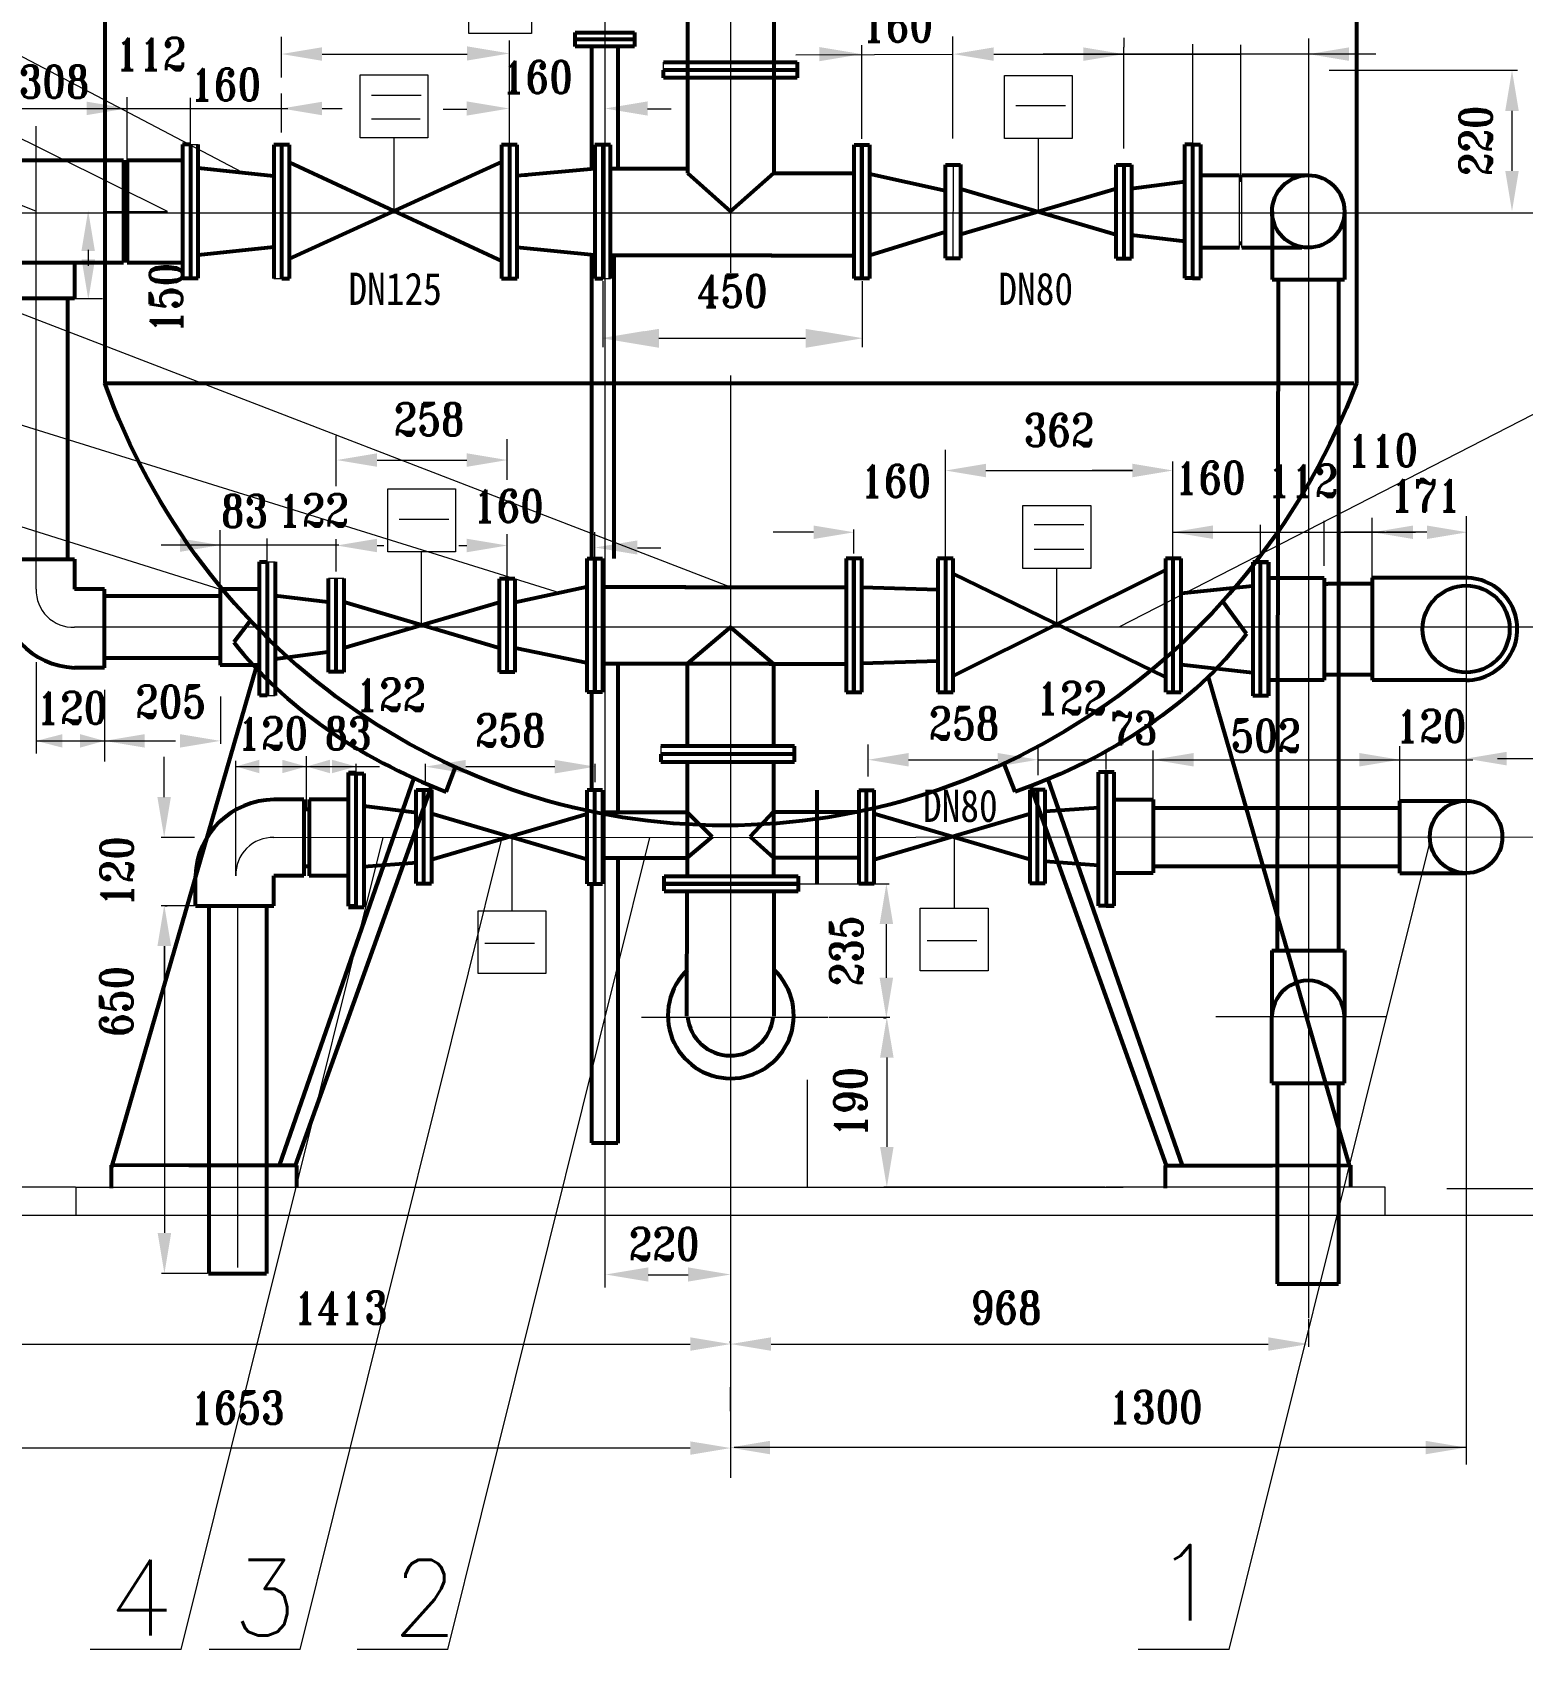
# Model space of a CAD drawing. Extents: x -13299 to -11289, y 2095 to 3220.
# Drawn here: x -12186.5 to -12107.5, y 2283.1 to 2368.8 of the extents above; entities that cross this region are included whole.
import ezdxf

# ---------------------------------------------------------------- set-up
doc = ezdxf.new("R2010")
doc.units = 0
doc.header["$LTSCALE"] = 10
doc.header["$MEASUREMENT"] = 0
for name, color, linetype, lineweight in [('1', 2, 'CONTINUOUS', 13), ('PVC', 5, 'CONTINUOUS', 53), ('管道', 7, 'CONTINUOUS', 53), ('设备', 1, 'CONTINUOUS', 53)]:
    doc.layers.add(name, color=color, linetype=linetype, lineweight=lineweight)
doc.styles.add('HZTXT', font='txt', dxfattribs={"bigfont": 'HZTXT'})
doc.styles.get("Standard").update_dxf_attribs({"font": 'romant.shx', "width": 0.85, "bigfont": 'hztxt1.shx'})

msp = doc.modelspace()

# ---------------------------------------------------------------- linework, layer by layer
at = {"layer": '1'}
for p, q in [((-12149.46507, 2497.9762), (-12149.46507, 2356.07978)), ((-12156.12938, 2482.84777), (-12156.12938, 2302.26584)), ((-12175.34338, 2361.38896), (-12228.44899, 2389.26466)), ((-12179.32336, 2359.32646), (-12228.44899, 2383.63281)), ((-12186.26807, 2359.32646), (-12228.44899, 2375.96608)), ((-12149.46507, 2339.40249), (-12228.44899, 2369.85634)), ((-12173.2716, 2366.4325), (-12173.2716, 2368.58711)), ((-12161.19619, 2362.85687), (-12161.19619, 2368.39056)), ((-12142.51188, 2363.1824), (-12142.51188, 2368.15062)), ((-12137.68426, 2363.19366), (-12137.68426, 2368.61095)), ((-12128.61521, 2368.53587), (-12128.61521, 2368.03258)), ((-12128.61521, 2362.65728), (-12128.61521, 2368.03258)), ((-12124.96913, 2362.92601), (-12124.96913, 2368.19787)), ((-12122.42053, 2361.00156), (-12122.42053, 2368.16778)), ((-12118.82113, 2368.50454), (-12118.82113, 2300.66474)), ((-12171.1291, 2367.67381), (-12168.9866, 2367.67381)), ((-12168.9866, 2367.67381), (-12163.43837, 2367.67381)), ((-12153.03299, 2366.82496), (-12153.03299, 2367.23517)), ((-12146.01587, 2367.63689), (-12137.66005, 2367.66832)), ((-12135.51755, 2367.66832), (-12122.42053, 2367.66832)), ((-12122.42053, 2367.66832), (-12132.90021, 2367.66832)), ((-12115.25594, 2367.66832), (-12122.82663, 2367.66832)), ((-12117.72665, 2366.82496), (-12107.74036, 2366.82496)), ((-12181.46689, 2362.03793), (-12181.46689, 2365.39443)), ((-12178.10745, 2362.86528), (-12178.10745, 2365.35136)), ((-12173.2716, 2363.5177), (-12173.2716, 2365.58552)), ((-12168.50802, 2365.50091), (-12165.87727, 2365.50091)), ((-12189.26536, 2364.79075), (-12181.46689, 2364.79075)), ((-12181.46689, 2364.79075), (-12172.94054, 2364.79075)), ((-12171.1291, 2364.78612), (-12170.05785, 2364.78612)), ((-12164.70019, 2364.75469), (-12163.45225, 2364.75469)), ((-12152.62538, 2364.75469), (-12153.87333, 2364.75469)), ((-12134.34468, 2364.93878), (-12131.71393, 2364.93878)), ((-12108.03925, 2361.47715), (-12108.03925, 2364.65994)), ((-12186.28247, 2339.30063), (-12186.28247, 2363.85375)), ((-12168.50802, 2364.23366), (-12165.92425, 2364.23366)), ((-12178.10745, 2362.875), (-12177.69724, 2362.875)), ((-12167.31121, 2359.34936), (-12167.31121, 2363.23788)), ((-12133.14787, 2359.31117), (-12133.14787, 2363.19969)), ((-12124.96913, 2363.08604), (-12124.96913, 2363.19366)), ((-12137.66005, 2361.80537), (-12137.68426, 2356.84829)), ((-12122.48663, 2357.40791), (-12122.48663, 2361.24502)), ((-12122.35942, 2357.40791), (-12122.35942, 2361.24502)), ((-12228.44899, 2360.89232), (-12158.50738, 2339.10182)), ((-12217.48704, 2359.26026), (-12073.43997, 2359.26026)), ((-12182.61098, 2359.32646), (-12179.32336, 2359.32646)), ((-12113.80905, 2359.26026), (-12107.88499, 2359.26026)), ((-12183.51111, 2356.44505), (-12183.51111, 2357.28685)), ((-12228.44899, 2355.62837), (-12176.52287, 2339.30063)), ((-12173.67881, 2355.76659), (-12173.2686, 2355.76659)), ((-12156.24567, 2355.77121), (-12155.83547, 2355.77121)), ((-12156.24567, 2355.63714), (-12156.24567, 2352.12571)), ((-12142.48492, 2355.63714), (-12142.48492, 2352.12571)), ((-12184.24888, 2354.70723), (-12182.76506, 2354.70723)), ((-12153.26714, 2352.59868), (-12145.49299, 2352.59868)), ((-12100.92055, 2351.6494), (-12128.8776, 2337.2803)), ((-12149.46507, 2350.61925), (-12149.46507, 2292.16949)), ((-12170.38411, 2344.76532), (-12170.38411, 2347.43075)), ((-12161.31055, 2345.09023), (-12161.31055, 2347.25521)), ((-12138.07689, 2341.19879), (-12138.07689, 2346.6917)), ((-12138.07689, 2340.6319), (-12138.07689, 2346.6917)), ((-12168.21289, 2346.14347), (-12163.45305, 2346.14347)), ((-12135.93439, 2345.5886), (-12133.79189, 2345.5886)), ((-12135.93439, 2345.5886), (-12128.16553, 2345.5886)), ((-12128.16432, 2345.59053), (-12130.30682, 2345.59053)), ((-12126.02182, 2341.20073), (-12126.02182, 2346.06567)), ((-12167.04495, 2343.01729), (-12164.4142, 2343.01729)), ((-12115.44922, 2339.57723), (-12115.44922, 2343.08727)), ((-12110.47157, 2343.16661), (-12110.47157, 2292.87917)), ((-12176.52287, 2339.43577), (-12176.52287, 2342.42744)), ((-12161.31055, 2339.96579), (-12161.31055, 2342.21901)), ((-12156.66337, 2340.9277), (-12156.66337, 2342.32478)), ((-12145.06928, 2342.31485), (-12147.21178, 2342.31485)), ((-12142.92678, 2341.19686), (-12142.92678, 2342.46911)), ((-12133.36854, 2342.72306), (-12130.73779, 2342.72306)), ((-12126.02303, 2340.6319), (-12126.02303, 2342.47104)), ((-12126.02182, 2342.31678), (-12113.14963, 2342.31678)), ((-12121.36463, 2341.20073), (-12121.36463, 2342.7064)), ((-12118.00519, 2340.54119), (-12118.00519, 2342.92585)), ((-12114.79192, 2342.31678), (-12116.93442, 2342.31678)), ((-12112.55018, 2342.31305), (-12114.69268, 2342.31305)), ((-12170.23193, 2341.633), (-12179.66231, 2341.633)), ((-12174.03328, 2340.23113), (-12174.03328, 2341.98969)), ((-12170.38411, 2340.23113), (-12170.38411, 2341.95579)), ((-12168.21289, 2341.61243), (-12167.8566, 2341.61243)), ((-12165.84814, 2337.38968), (-12165.84814, 2341.2782)), ((-12163.86825, 2341.61243), (-12163.45305, 2341.61243)), ((-12153.15938, 2341.47559), (-12154.40732, 2341.47559)), ((-12133.36854, 2341.42243), (-12130.73779, 2341.42243)), ((-12174.02918, 2340.74762), (-12173.61897, 2340.74762)), ((-12132.17173, 2337.43471), (-12132.17173, 2340.39959)), ((-12170.37961, 2339.86792), (-12170.78981, 2339.86792)), ((-12169.9666, 2339.86792), (-12170.37681, 2339.86792)), ((-12090.17921, 2337.2803), (-12184.25002, 2337.2803)), ((-12186.28247, 2335.42873), (-12186.28247, 2330.58977)), ((-12182.66867, 2333.95702), (-12182.66867, 2330.15144)), ((-12176.52007, 2333.60572), (-12176.52007, 2331.09748)), ((-12174.03197, 2333.65928), (-12173.61897, 2333.65928)), ((-12186.28247, 2331.25174), (-12178.89603, 2331.25174)), ((-12153.16508, 2330.96899), (-12153.16508, 2330.55878)), ((-12142.17178, 2329.36293), (-12142.17178, 2331.05313)), ((-12133.16435, 2329.42663), (-12133.16435, 2330.96118)), ((-12113.98993, 2328.07807), (-12113.98993, 2330.97346)), ((-12179.49922, 2328.27226), (-12179.49922, 2330.41476)), ((-12175.69796, 2324.0973), (-12175.69796, 2330.20243)), ((-12171.95712, 2327.63938), (-12171.95712, 2330.43769)), ((-12140.02928, 2330.25119), (-12135.30685, 2330.25119)), ((-12133.16435, 2330.25119), (-12110.10712, 2330.25119)), ((-12129.55013, 2329.73709), (-12129.55013, 2330.70376)), ((-12127.05923, 2328.14213), (-12127.05923, 2330.74083)), ((-12108.81287, 2330.31193), (-12106.67037, 2330.31193)), ((-12175.69796, 2329.89411), (-12168.07806, 2329.89411)), ((-12169.31546, 2329.58268), (-12169.31546, 2330.0393)), ((-12169.31546, 2326.21307), (-12169.31546, 2330.03485)), ((-12165.65194, 2329.58268), (-12165.65194, 2330.0393)), ((-12165.65194, 2329.06048), (-12165.65194, 2330.0393)), ((-12163.50944, 2329.88504), (-12161.36694, 2329.88504)), ((-12163.50944, 2329.88504), (-12158.787, 2329.88504)), ((-12156.6445, 2329.06048), (-12156.6445, 2330.0393)), ((-12177.89863, 2326.12976), (-12179.65348, 2326.12976)), ((-12178.60223, 2283.06349), (-12167.89344, 2326.13047)), ((-12173.67763, 2326.12976), (-12095.39508, 2326.15951)), ((-12172.29492, 2283.06349), (-12161.58613, 2326.13047)), ((-12164.45208, 2283.06349), (-12153.7433, 2326.13047)), ((-12161.06084, 2326.13455), (-12161.06084, 2322.24603)), ((-12137.61522, 2326.27573), (-12137.61522, 2322.38721)), ((-12123.04036, 2283.06349), (-12112.33157, 2326.13047)), ((-12145.83986, 2323.67699), (-12141.05441, 2323.67699)), ((-12177.89863, 2322.51346), (-12179.65348, 2322.51346)), ((-12179.44566, 2322.51346), (-12179.3315, 2322.51346)), ((-12175.60698, 2322.51346), (-12175.60698, 2303.32139)), ((-12141.20867, 2318.69173), (-12141.20867, 2321.53449)), ((-12179.49922, 2320.37096), (-12179.49922, 2318.22846)), ((-12179.48576, 2320.37096), (-12179.48576, 2305.15843)), ((-12159.86403, 2320.50694), (-12162.49478, 2320.50694)), ((-12136.41842, 2320.64812), (-12139.04917, 2320.64812)), ((-12118.82113, 2320.13984), (-12118.82113, 2315.13402)), ((-12154.19692, 2316.60499), (-12144.2899, 2316.60499)), ((-12144.23634, 2316.60499), (-12141.03083, 2316.60499)), ((-12141.22105, 2316.54923), (-12141.36293, 2316.54923)), ((-12114.68491, 2316.62148), (-12123.74124, 2316.62148)), ((-12141.18509, 2314.46249), (-12141.18509, 2309.72545)), ((-12145.39719, 2307.58295), (-12145.39719, 2313.282)), ((-12184.19346, 2307.58295), (-12211.40444, 2307.58295)), ((-12184.19346, 2307.58295), (-12177.68076, 2307.58295)), ((-12184.17209, 2306.0832), (-12184.17209, 2307.58295)), ((-12178.00504, 2307.58295), (-12128.65282, 2307.58295)), ((-12129.61962, 2307.58295), (-12141.33935, 2307.58295)), ((-12120.92509, 2307.58295), (-12129.56606, 2307.58295)), ((-12114.75804, 2307.58295), (-12121.24938, 2307.58295)), ((-12114.75804, 2306.0832), (-12114.75804, 2307.58295)), ((-12111.49253, 2307.52511), (-12090.49825, 2307.52511)), ((-12173.66704, 2306.0832), (-12216.96675, 2306.0832)), ((-12077.0705, 2306.0832), (-12174.07281, 2306.0832)), ((-12177.19405, 2303.01593), (-12179.64002, 2303.01593)), ((-12153.83533, 2302.9398), (-12151.72112, 2302.9398)), ((-12149.46507, 2302.95536), (-12149.46507, 2299.11463)), ((-12118.82113, 2300.61117), (-12118.82113, 2299.11463)), ((-12190.66766, 2299.26889), (-12151.60757, 2299.26889)), ((-12149.46507, 2299.32245), (-12149.46507, 2299.42315)), ((-12147.32257, 2299.26889), (-12120.96363, 2299.26889)), ((-12149.46507, 2295.71548), (-12149.46507, 2296.9777)), ((-12151.60757, 2293.75221), (-12199.02213, 2293.75221)), ((-12110.47157, 2293.78028), (-12149.27117, 2293.78028)), ((-12178.60223, 2283.06349), (-12183.42164, 2283.06349)), ((-12172.29492, 2283.06349), (-12177.11434, 2283.06349)), ((-12164.45208, 2283.06349), (-12169.2715, 2283.06349)), ((-12123.04036, 2283.06349), (-12127.85977, 2283.06349))]:
    msp.add_line(p, q, dxfattribs=at)
for points in [[(-12163.35088, 2368.76668), (-12163.35088, 2372.3587), (-12160.0179, 2372.3587), (-12160.0179, 2368.76668)], [(-12169.10722, 2366.57086), (-12165.5152, 2366.57086), (-12165.5152, 2363.23788), (-12169.10722, 2363.23788)], [(-12134.94388, 2366.53268), (-12131.35186, 2366.53268), (-12131.35186, 2363.19969), (-12134.94388, 2363.19969)], [(-12167.64415, 2344.61118), (-12164.05213, 2344.61118), (-12164.05213, 2341.2782), (-12167.64415, 2341.2782)], [(-12133.96774, 2343.73257), (-12130.37572, 2343.73257), (-12130.37572, 2340.39959), (-12133.96774, 2340.39959)], [(-12135.81921, 2319.05423), (-12139.41123, 2319.05423), (-12139.41123, 2322.38721), (-12135.81921, 2322.38721)], [(-12159.26483, 2318.91305), (-12162.85685, 2318.91305), (-12162.85685, 2322.24603), (-12159.26483, 2322.24603)]]:
    msp.add_lwpolyline(points, close=True, dxfattribs=at)
for centre, start, end in [((-12184.32848, 2339.23386), 178.0428863, 272.2999224), ((-12173.7444, 2324.17576), 88.0428863, 182.2999224)]:
    msp.add_arc(centre, 1.95513, start, end, dxfattribs=at)
for points in [[(-12171.1291, 2368.03089), (-12171.1291, 2367.31672), (-12173.2716, 2367.67381)], [(-12163.43837, 2368.08124), (-12163.43837, 2367.32922), (-12161.18232, 2367.70523)], [(-12144.76793, 2368.04433), (-12144.76793, 2367.29231), (-12142.51188, 2367.66832)], [(-12135.51755, 2368.0254), (-12135.51755, 2367.31123), (-12137.66005, 2367.66832)], [(-12130.75771, 2368.0254), (-12130.75771, 2367.31123), (-12128.61521, 2367.66832)], [(-12130.75771, 2368.0254), (-12130.75771, 2367.31123), (-12128.61521, 2367.66832)], [(-12116.67863, 2368.0254), (-12116.67863, 2367.31123), (-12118.82113, 2367.66832)], [(-12108.39634, 2364.65994), (-12107.68217, 2364.65994), (-12108.03925, 2366.80244)], [(-12183.60939, 2365.14783), (-12183.60939, 2364.43366), (-12181.46689, 2364.79075)], [(-12171.1291, 2365.1432), (-12171.1291, 2364.42904), (-12173.2716, 2364.78612)], [(-12163.45225, 2365.16213), (-12163.45225, 2364.41011), (-12161.19619, 2364.78612)], [(-12153.87333, 2365.16213), (-12153.87333, 2364.41011), (-12156.12938, 2364.78612)], [(-12108.39634, 2361.47715), (-12107.68217, 2361.47715), (-12108.03925, 2359.33465)], [(-12183.88608, 2357.22427), (-12183.17191, 2357.22427), (-12183.52899, 2359.36677)], [(-12183.87718, 2356.78845), (-12183.16302, 2356.78845), (-12183.5201, 2354.64595)], [(-12154.03456, 2352.98856), (-12154.03456, 2352.23655), (-12156.29061, 2352.61256)], [(-12153.26714, 2353.10002), (-12153.26714, 2352.09733), (-12156.27521, 2352.59868)], [(-12145.49299, 2353.10002), (-12145.49299, 2352.09733), (-12142.48492, 2352.59868)], [(-12144.73951, 2352.98627), (-12144.73951, 2352.23425), (-12142.48346, 2352.61026)], [(-12168.21289, 2346.50055), (-12168.21289, 2345.78639), (-12170.35539, 2346.14347)], [(-12163.45305, 2346.50055), (-12163.45305, 2345.78639), (-12161.31055, 2346.14347)], [(-12135.93439, 2345.94568), (-12135.93439, 2345.23151), (-12138.07689, 2345.5886)], [(-12135.93439, 2345.94568), (-12135.93439, 2345.23151), (-12138.07689, 2345.5886)], [(-12128.16553, 2345.94568), (-12128.16553, 2345.23151), (-12126.02303, 2345.5886)], [(-12128.16432, 2345.94762), (-12128.16432, 2345.23345), (-12126.02182, 2345.59053)], [(-12145.06928, 2342.67193), (-12145.06928, 2341.95776), (-12142.92678, 2342.31485)], [(-12123.89094, 2342.67581), (-12123.89094, 2341.96164), (-12126.03344, 2342.31872)], [(-12113.28654, 2342.67014), (-12113.28654, 2341.95597), (-12115.42904, 2342.31305)], [(-12112.55018, 2342.67014), (-12112.55018, 2341.95597), (-12110.40768, 2342.31305)], [(-12178.66537, 2341.99009), (-12178.66537, 2341.27592), (-12176.52287, 2341.633)], [(-12168.21289, 2341.96951), (-12168.21289, 2341.25534), (-12170.35539, 2341.61243)], [(-12163.45305, 2341.96951), (-12163.45305, 2341.25534), (-12161.31055, 2341.61243)], [(-12154.40732, 2341.88303), (-12154.40732, 2341.13101), (-12156.66337, 2341.50702)], [(-12184.89512, 2331.60883), (-12184.89512, 2330.89466), (-12186.28247, 2331.25174)], [(-12183.95411, 2331.60883), (-12183.95411, 2330.89466), (-12182.66867, 2331.25174)], [(-12180.52617, 2331.60883), (-12180.52617, 2330.89466), (-12182.66867, 2331.25174)], [(-12178.66257, 2331.60883), (-12178.66257, 2330.89466), (-12176.52007, 2331.25174)], [(-12174.45393, 2330.25119), (-12174.45393, 2329.53703), (-12175.69796, 2329.89411)], [(-12173.24255, 2330.25119), (-12173.24255, 2329.53703), (-12171.95712, 2329.89411)], [(-12170.71309, 2330.25119), (-12170.71309, 2329.53703), (-12171.95712, 2329.89411)], [(-12170.6009, 2330.25119), (-12170.6009, 2329.53703), (-12169.31546, 2329.89411)], [(-12163.50944, 2330.24213), (-12163.50944, 2329.52796), (-12165.65194, 2329.88504)], [(-12163.50944, 2330.24213), (-12163.50944, 2329.52796), (-12165.65194, 2329.88504)], [(-12158.787, 2330.24213), (-12158.787, 2329.52796), (-12156.6445, 2329.88504)], [(-12140.02928, 2330.60828), (-12140.02928, 2329.89411), (-12142.17178, 2330.25119)], [(-12135.30685, 2330.60828), (-12135.30685, 2329.89411), (-12133.16435, 2330.25119)], [(-12124.91673, 2330.60828), (-12124.91673, 2329.89411), (-12127.05923, 2330.25119)], [(-12116.13243, 2330.60828), (-12116.13243, 2329.89411), (-12113.98993, 2330.25119)], [(-12108.32907, 2330.66902), (-12108.32907, 2329.95485), (-12110.47157, 2330.31193)], [(-12179.85631, 2328.27226), (-12179.14214, 2328.27226), (-12179.49922, 2326.12976)], [(-12141.56575, 2321.53449), (-12140.85158, 2321.53449), (-12141.20867, 2323.67699)], [(-12179.85631, 2320.37096), (-12179.14214, 2320.37096), (-12179.49922, 2322.51346)], [(-12179.84285, 2320.37096), (-12179.12868, 2320.37096), (-12179.48576, 2322.51346)], [(-12141.56575, 2318.69173), (-12140.85158, 2318.69173), (-12141.20867, 2316.54923)], [(-12141.54217, 2314.46249), (-12140.828, 2314.46249), (-12141.18509, 2316.60499)], [(-12141.54217, 2309.72545), (-12140.828, 2309.72545), (-12141.18509, 2307.58295)], [(-12179.84285, 2305.15843), (-12179.12868, 2305.15843), (-12179.48576, 2303.01593)], [(-12153.83533, 2303.33137), (-12153.83533, 2302.57935), (-12156.09138, 2302.95536)], [(-12151.72112, 2303.33137), (-12151.72112, 2302.57935), (-12149.46507, 2302.95536)], [(-12151.60757, 2299.62597), (-12151.60757, 2298.9118), (-12149.46507, 2299.26889)], [(-12147.32257, 2299.62597), (-12147.32257, 2298.9118), (-12149.46507, 2299.26889)], [(-12120.96363, 2299.62597), (-12120.96363, 2298.9118), (-12118.82113, 2299.26889)], [(-12151.60757, 2294.10929), (-12151.60757, 2293.39513), (-12149.46507, 2293.75221)], [(-12147.37756, 2294.13737), (-12147.37756, 2293.4232), (-12149.52006, 2293.78028)], [(-12112.61407, 2294.13737), (-12112.61407, 2293.4232), (-12110.47157, 2293.78028)]]:
    msp.add_solid(points, dxfattribs=at)
at = {"layer": 'PVC'}
for p, q in [((-12178.10745, 2362.875), (-12178.52045, 2362.875)), ((-12178.52045, 2362.875), (-12178.52045, 2355.78666)), ((-12178.10745, 2362.875), (-12178.10745, 2355.78666)), ((-12124.97193, 2362.86883), (-12124.55678, 2362.86883)), ((-12124.55893, 2362.87244), (-12124.55893, 2355.7841)), ((-12190.9017, 2362.03793), (-12181.66324, 2362.03793)), ((-12181.66324, 2362.03793), (-12181.66324, 2356.615)), ((-12181.46689, 2362.03793), (-12178.52045, 2362.03793)), ((-12181.46689, 2362.03793), (-12181.46689, 2356.615)), ((-12181.46689, 2361.72606), (-12181.66324, 2361.72606)), ((-12124.55893, 2361.24502), (-12122.48663, 2361.24502)), ((-12122.48663, 2361.00156), (-12122.35942, 2361.00156)), ((-12122.35942, 2361.24502), (-12118.87641, 2361.24502)), ((-12120.75994, 2359.32646), (-12120.75994, 2355.71777)), ((-12116.92283, 2359.32646), (-12116.92283, 2355.71777)), ((-12122.48663, 2357.65137), (-12122.35942, 2357.65137)), ((-12181.46689, 2356.92596), (-12181.66324, 2356.92603)), ((-12124.55893, 2357.40791), (-12122.48663, 2357.40791)), ((-12122.35942, 2357.40791), (-12119.18768, 2357.40791)), ((-12190.9017, 2356.615), (-12181.66324, 2356.615)), ((-12184.24888, 2356.615), (-12184.24888, 2354.70723)), ((-12181.46689, 2356.615), (-12178.52045, 2356.615)), ((-12178.52045, 2355.78666), (-12178.11024, 2355.78666)), ((-12120.75994, 2355.71777), (-12116.92283, 2355.71777)), ((-12120.4403, 2355.71777), (-12120.48291, 2320.13984)), ((-12117.24247, 2355.71777), (-12117.24247, 2320.13984)), ((-12184.24888, 2354.70723), (-12188.28727, 2354.70723)), ((-12184.61835, 2354.70723), (-12184.61835, 2354.54362)), ((-12184.61835, 2354.54362), (-12184.61835, 2341.12645)), ((-12188.2884, 2340.88307), (-12184.25607, 2340.88307)), ((-12184.61835, 2341.12645), (-12184.61835, 2340.88307)), ((-12184.25615, 2340.88307), (-12184.25787, 2339.30063)), ((-12174.44218, 2340.74762), (-12174.03197, 2340.74762)), ((-12174.44218, 2333.65928), (-12174.44218, 2340.74762)), ((-12120.95163, 2340.72618), (-12121.77484, 2340.72618)), ((-12121.36463, 2340.72618), (-12120.95163, 2340.72618)), ((-12120.95163, 2340.72618), (-12120.95163, 2333.63783)), ((-12120.95163, 2333.63783), (-12120.95163, 2340.72618)), ((-12118.00519, 2339.8891), (-12120.95163, 2339.8891)), ((-12118.00519, 2339.8891), (-12118.00519, 2334.46617)), ((-12118.00519, 2339.57723), (-12117.80884, 2339.57723)), ((-12115.44922, 2339.57723), (-12117.80884, 2339.57723)), ((-12115.44922, 2339.89252), (-12115.44922, 2334.46959)), ((-12110.53909, 2339.89252), (-12115.44922, 2339.89252)), ((-12182.66867, 2339.30063), (-12184.26037, 2339.30063)), ((-12184.25787, 2339.30063), (-12184.25787, 2339.30063)), ((-12182.66867, 2335.13319), (-12182.66867, 2339.30063)), ((-12176.52287, 2338.93003), (-12182.66867, 2338.93003)), ((-12176.52287, 2339.30063), (-12176.52287, 2335.25998)), ((-12174.44218, 2339.30063), (-12176.52287, 2339.30063)), ((-12176.52287, 2335.63058), (-12182.66867, 2335.63058)), ((-12174.44218, 2335.25998), (-12176.52287, 2335.25998)), ((-12182.66867, 2335.13319), (-12184.25906, 2335.13319)), ((-12118.00519, 2334.46617), (-12120.95163, 2334.46617)), ((-12118.00519, 2334.77713), (-12115.44922, 2334.77715)), ((-12110.48075, 2334.46959), (-12115.44922, 2334.46959)), ((-12174.03197, 2333.65928), (-12174.44218, 2333.65928)), ((-12120.95163, 2333.63783), (-12121.77484, 2333.63783)), ((-12120.95163, 2333.63783), (-12121.36184, 2333.63783)), ((-12169.72567, 2329.58268), (-12169.31546, 2329.58268)), ((-12169.72567, 2322.49434), (-12169.72567, 2329.58268)), ((-12129.13712, 2329.58913), (-12129.96033, 2329.58913)), ((-12129.13992, 2329.58913), (-12129.55013, 2329.58913)), ((-12129.13992, 2322.50078), (-12129.13992, 2329.58913)), ((-12172.09519, 2328.13569), (-12173.67763, 2328.13569)), ((-12172.09519, 2328.13569), (-12172.09519, 2324.10336)), ((-12172.09519, 2327.63938), (-12171.80636, 2327.63938)), ((-12171.80636, 2328.13569), (-12171.80636, 2324.09503)), ((-12169.72567, 2328.13569), (-12171.80636, 2328.13569)), ((-12129.13992, 2328.14213), (-12127.05923, 2328.14213)), ((-12127.05923, 2328.14213), (-12127.05923, 2324.24944)), ((-12127.05923, 2327.70645), (-12113.98993, 2327.70645)), ((-12113.98993, 2324.24096), (-12113.98993, 2328.07807)), ((-12113.98993, 2328.07807), (-12110.50691, 2328.07807)), ((-12177.84507, 2322.51346), (-12177.84507, 2324.10384)), ((-12172.09519, 2324.10344), (-12173.67763, 2324.10516)), ((-12173.67763, 2322.51346), (-12173.67763, 2324.10516)), ((-12172.09519, 2324.60608), (-12171.80636, 2324.60608)), ((-12169.72567, 2324.09503), (-12171.80636, 2324.09503)), ((-12129.13992, 2324.24944), (-12127.05923, 2324.24944)), ((-12127.05923, 2324.61637), (-12113.98993, 2324.61637)), ((-12113.98993, 2324.24096), (-12110.43622, 2324.24096)), ((-12177.84507, 2322.51346), (-12173.67763, 2322.51346)), ((-12177.13714, 2322.51346), (-12177.13714, 2303.01593)), ((-12174.07683, 2322.51346), (-12174.07683, 2303.01593)), ((-12169.31546, 2322.49434), (-12169.72567, 2322.49434)), ((-12129.13712, 2322.50078), (-12129.96033, 2322.50078)), ((-12129.55013, 2322.50078), (-12129.13992, 2322.50078)), ((-12120.76455, 2320.13984), (-12120.76455, 2316.62148)), ((-12120.76455, 2320.13984), (-12116.92744, 2320.13984)), ((-12116.92744, 2320.13984), (-12116.92744, 2316.65683)), ((-12120.76455, 2313.10312), (-12120.76455, 2316.62148)), ((-12116.92744, 2313.10312), (-12116.92711, 2316.62148)), ((-12120.76455, 2313.10312), (-12116.92744, 2313.10312)), ((-12120.48705, 2313.10312), (-12120.48705, 2302.46521)), ((-12117.24247, 2313.10312), (-12117.24247, 2302.46521)), ((-12177.14049, 2303.01593), (-12174.07683, 2303.01593)), ((-12120.48705, 2302.46521), (-12117.24247, 2302.46521))]:
    msp.add_line(p, q, dxfattribs=at)
for centre, radius in [((-12118.84106, 2359.32646), 1.91888), ((-12110.47157, 2337.18146), 2.3054), ((-12110.47157, 2326.15951), 1.91888)]:
    msp.add_circle(centre, radius, dxfattribs=at)
for centre, radius, start, end in [((-12110.47157, 2337.18146), 2.71189, 269.8060112, 91.4268402), ((-12184.08559, 2339.33254), 4.20293, 180.4350531, 267.6345698), ((-12173.64572, 2323.93288), 4.20293, 90.4350531, 177.6345698), ((-12118.84583, 2316.62165), 1.91872, 359.9948357, 180.0051643)]:
    msp.add_arc(centre, radius, start, end, dxfattribs=at)
at = {"layer": '管道'}
for p, q in [((-12151.75913, 2480.1615), (-12151.75913, 2361.35456)), ((-12147.17034, 2480.1615), (-12147.17034, 2361.35456)), ((-12157.7017, 2368.08002), (-12157.7017, 2368.81953)), ((-12157.7017, 2368.81953), (-12154.55648, 2368.81953)), ((-12154.55648, 2368.81953), (-12154.55648, 2368.08002)), ((-12157.70623, 2368.46075), (-12154.55648, 2368.46075)), ((-12154.55648, 2368.08002), (-12157.7017, 2368.08002)), ((-12156.83552, 2368.09265), (-12156.83552, 2361.56858)), ((-12155.44709, 2368.03564), (-12155.44709, 2361.59207)), ((-12153.03105, 2367.23517), (-12145.9427, 2367.23517)), ((-12145.9427, 2367.23517), (-12145.9427, 2366.82496)), ((-12153.03299, 2366.41196), (-12153.03299, 2366.82216)), ((-12145.9427, 2366.82496), (-12153.03105, 2366.82496)), ((-12145.9427, 2366.41196), (-12153.03105, 2366.41196)), ((-12145.9427, 2366.82496), (-12145.9427, 2366.41196)), ((-12177.69724, 2355.78666), (-12177.69724, 2362.875)), ((-12173.2686, 2362.85687), (-12173.67881, 2362.85687)), ((-12173.67881, 2362.85687), (-12173.67881, 2355.76852)), ((-12173.2686, 2355.76852), (-12173.2686, 2362.85687)), ((-12172.8556, 2362.85687), (-12173.26581, 2362.85687)), ((-12172.8556, 2355.76852), (-12172.8556, 2362.85687)), ((-12161.6064, 2362.85687), (-12161.6064, 2355.76852)), ((-12161.19619, 2362.85687), (-12161.6064, 2362.85687)), ((-12161.1934, 2362.85687), (-12161.1934, 2355.76852)), ((-12160.78319, 2362.85687), (-12161.1934, 2362.85687)), ((-12160.78319, 2355.76852), (-12160.78319, 2362.85687)), ((-12156.24847, 2362.86149), (-12156.65867, 2362.86149)), ((-12156.65867, 2362.86149), (-12156.65867, 2355.77315)), ((-12155.83547, 2362.86149), (-12156.24567, 2362.86149)), ((-12156.24567, 2362.86149), (-12156.24567, 2355.77315)), ((-12155.83547, 2355.77315), (-12155.83547, 2362.86149)), ((-12142.92208, 2355.77315), (-12142.92208, 2362.86149)), ((-12142.92208, 2362.86149), (-12142.51188, 2362.86149)), ((-12142.51188, 2362.86149), (-12142.51188, 2355.77315)), ((-12142.50908, 2355.77315), (-12142.50908, 2362.86149)), ((-12142.50908, 2362.86149), (-12142.09887, 2362.86149)), ((-12142.09887, 2362.86149), (-12142.09887, 2355.77315)), ((-12124.97193, 2362.87244), (-12125.38214, 2362.86883)), ((-12125.38214, 2355.7841), (-12125.38214, 2362.86883)), ((-12124.97193, 2362.87244), (-12124.97193, 2355.7841)), ((-12161.60389, 2361.95649), (-12172.86585, 2356.81198)), ((-12172.85016, 2361.92708), (-12161.60199, 2356.6924)), ((-12177.69724, 2361.63871), (-12173.70946, 2361.21559)), ((-12156.68042, 2361.58363), (-12160.78319, 2361.21769)), ((-12160.3629, 2361.21536), (-12160.3629, 2361.16623)), ((-12151.75913, 2361.59207), (-12155.83547, 2361.59207)), ((-12151.75913, 2361.35456), (-12149.46507, 2359.32646)), ((-12149.46507, 2359.32646), (-12147.17034, 2361.35456)), ((-12147.17034, 2361.35456), (-12142.92208, 2361.35456)), ((-12142.07713, 2361.32823), (-12138.09447, 2360.43697)), ((-12138.07474, 2361.80537), (-12137.66005, 2361.80537)), ((-12138.07474, 2356.84962), (-12138.07474, 2361.80537)), ((-12137.68147, 2361.80537), (-12137.27126, 2361.80537)), ((-12137.27126, 2361.8121), (-12137.27126, 2356.84829)), ((-12129.02852, 2356.83893), (-12129.02852, 2361.79469)), ((-12129.02852, 2361.79469), (-12128.61831, 2361.79469)), ((-12128.61831, 2361.79469), (-12128.61831, 2356.83827)), ((-12128.61552, 2361.79469), (-12128.20531, 2361.79469)), ((-12128.20531, 2361.79469), (-12128.20531, 2356.83761)), ((-12129.02871, 2360.51919), (-12137.27567, 2358.10062)), ((-12137.27377, 2360.52987), (-12129.038, 2358.09721)), ((-12125.38214, 2360.90315), (-12128.22464, 2360.53302)), ((-12142.07713, 2357.00899), (-12138.09447, 2358.24151)), ((-12125.38214, 2357.72819), (-12128.20531, 2358.06461)), ((-12177.69724, 2357.02759), (-12173.69048, 2357.45166)), ((-12156.68042, 2357.00309), (-12160.78319, 2357.40905)), ((-12156.83552, 2357.01978), (-12156.83552, 2340.9277)), ((-12147.27863, 2356.99299), (-12155.83547, 2356.99299)), ((-12155.65583, 2357.01978), (-12155.65583, 2340.9277)), ((-12147.3257, 2356.99299), (-12142.92208, 2356.99299)), ((-12138.07474, 2356.84962), (-12137.68426, 2356.84829)), ((-12137.68147, 2356.84829), (-12137.27126, 2356.84829)), ((-12129.02852, 2356.83893), (-12128.20531, 2356.83761)), ((-12178.10745, 2355.78666), (-12177.69724, 2355.78666)), ((-12173.26581, 2355.76659), (-12172.8556, 2355.76659)), ((-12161.6064, 2355.76659), (-12161.19619, 2355.76659)), ((-12161.1934, 2355.76659), (-12160.78319, 2355.76659)), ((-12156.65867, 2355.77121), (-12156.24847, 2355.77121)), ((-12142.51188, 2355.77121), (-12142.92208, 2355.77121)), ((-12142.09887, 2355.77121), (-12142.50908, 2355.77121)), ((-12124.97193, 2355.7841), (-12125.38214, 2355.7841)), ((-12124.97193, 2355.7841), (-12124.55678, 2355.7841)), ((-12174.03197, 2340.74762), (-12174.03197, 2333.65928)), ((-12173.61897, 2340.74762), (-12173.61897, 2333.65928)), ((-12157.07637, 2340.9277), (-12156.25317, 2340.9277)), ((-12157.07637, 2333.83936), (-12157.07637, 2340.9277)), ((-12156.66617, 2340.9277), (-12156.66337, 2333.83936)), ((-12156.66337, 2333.83936), (-12156.66337, 2340.9277)), ((-12156.25317, 2340.9277), (-12156.25317, 2333.83936)), ((-12142.92958, 2340.92964), (-12143.33978, 2340.92964)), ((-12143.33978, 2340.9277), (-12143.33978, 2333.83936)), ((-12142.92958, 2333.83936), (-12142.92958, 2340.9277)), ((-12142.51657, 2340.92964), (-12142.92678, 2340.92964)), ((-12142.92678, 2340.9277), (-12142.92678, 2333.83936)), ((-12142.51657, 2333.83936), (-12142.51657, 2340.9277)), ((-12138.09067, 2340.92964), (-12138.50088, 2340.92964)), ((-12138.48262, 2340.9277), (-12138.48262, 2333.83936)), ((-12137.65941, 2340.92964), (-12138.06962, 2340.92964)), ((-12138.06962, 2340.9277), (-12138.06962, 2333.83936)), ((-12137.65941, 2333.83936), (-12137.65941, 2340.9277)), ((-12126, 2340.92964), (-12126.41021, 2340.92964)), ((-12126.41021, 2340.9277), (-12126.41021, 2333.83936)), ((-12126, 2333.83936), (-12126, 2340.9277)), ((-12125.587, 2340.92964), (-12125.99721, 2340.92964)), ((-12125.587, 2333.83936), (-12125.587, 2340.9277)), ((-12121.77484, 2340.72618), (-12121.77484, 2333.63783)), ((-12121.36463, 2333.63783), (-12121.36463, 2340.72618)), ((-12170.78981, 2334.90411), (-12170.78981, 2339.86792)), ((-12170.37681, 2334.92264), (-12170.37681, 2339.86792)), ((-12169.9666, 2339.86659), (-12169.9666, 2334.90411)), ((-12161.31455, 2339.85256), (-12161.72476, 2339.85256)), ((-12161.72476, 2334.88875), (-12161.72476, 2339.85256)), ((-12160.90155, 2339.85256), (-12161.31175, 2339.85256)), ((-12161.31175, 2334.90728), (-12161.31175, 2339.85256)), ((-12160.90155, 2339.85124), (-12160.90155, 2334.88875)), ((-12126.41565, 2334.63169), (-12137.66382, 2340.10918)), ((-12137.66192, 2334.70087), (-12126.42559, 2340.29599)), ((-12170.81335, 2338.60237), (-12173.61897, 2338.94511)), ((-12157.12213, 2339.40002), (-12160.89296, 2338.58828)), ((-12151.84955, 2339.40249), (-12156.25317, 2339.40249)), ((-12151.89662, 2339.40249), (-12143.33978, 2339.40249)), ((-12142.49483, 2339.40002), (-12138.47848, 2339.28201)), ((-12121.79658, 2339.44831), (-12125.587, 2339.06677)), ((-12169.9673, 2336.18166), (-12161.72034, 2338.60023)), ((-12161.72224, 2336.17098), (-12169.95802, 2338.60364)), ((-12149.46507, 2337.2803), (-12151.77695, 2335.34629)), ((-12149.46507, 2337.2803), (-12147.20028, 2335.34629)), ((-12157.03607, 2335.37262), (-12160.89448, 2336.17098)), ((-12170.81335, 2335.9489), (-12173.60932, 2335.57911)), ((-12147.41612, 2335.34629), (-12156.25317, 2335.34629)), ((-12155.44709, 2335.34629), (-12155.44709, 2327.47976)), ((-12151.77695, 2335.34629), (-12151.77695, 2330.94568)), ((-12147.41612, 2335.34629), (-12143.33978, 2335.34629)), ((-12147.20028, 2335.34629), (-12147.20028, 2330.98396)), ((-12142.49483, 2335.37262), (-12138.48318, 2335.49063)), ((-12121.79658, 2334.86777), (-12125.587, 2335.29314)), ((-12170.37961, 2334.91084), (-12170.78981, 2334.91084)), ((-12169.9666, 2334.91084), (-12170.37681, 2334.91084)), ((-12161.31455, 2334.88875), (-12161.72476, 2334.88875)), ((-12160.90155, 2334.88875), (-12161.31175, 2334.88875)), ((-12156.66617, 2333.83936), (-12157.07637, 2333.83936)), ((-12156.83552, 2333.83936), (-12156.83552, 2328.6393)), ((-12156.25317, 2333.83936), (-12156.66337, 2333.83936)), ((-12143.33978, 2333.83936), (-12142.92958, 2333.83936)), ((-12142.92678, 2333.83936), (-12142.51657, 2333.83936)), ((-12138.47982, 2333.83936), (-12138.06962, 2333.83936)), ((-12138.06962, 2333.83936), (-12137.65941, 2333.83936)), ((-12126.35707, 2333.83936), (-12125.94686, 2333.83936)), ((-12125.99721, 2333.83936), (-12125.587, 2333.83936)), ((-12146.07674, 2330.96899), (-12153.16508, 2330.96899)), ((-12146.0748, 2330.55878), (-12146.0748, 2330.96899)), ((-12153.16508, 2330.55878), (-12146.07674, 2330.55878)), ((-12153.16508, 2330.55599), (-12153.16508, 2330.14578)), ((-12146.07674, 2330.55599), (-12153.16508, 2330.55599)), ((-12153.16508, 2330.14578), (-12146.07674, 2330.14578)), ((-12151.77695, 2330.12269), (-12151.77695, 2324.0872)), ((-12147.20028, 2330.16097), (-12147.20028, 2324.0872)), ((-12146.0748, 2330.14578), (-12146.0748, 2330.55599)), ((-12169.72847, 2329.52912), (-12168.90526, 2329.52912)), ((-12169.31546, 2322.44077), (-12169.31546, 2329.52912)), ((-12168.90526, 2329.52912), (-12168.90526, 2322.44077)), ((-12129.96033, 2322.50078), (-12129.96033, 2329.58913)), ((-12129.55013, 2329.58913), (-12129.55013, 2322.50078)), ((-12166.14423, 2328.65466), (-12165.32102, 2328.65333)), ((-12166.14423, 2323.69085), (-12166.14423, 2328.65466)), ((-12165.73123, 2323.70937), (-12165.73123, 2328.65466)), ((-12165.32102, 2328.65333), (-12165.32102, 2323.69085)), ((-12157.07917, 2323.67549), (-12157.07917, 2328.6393)), ((-12156.66896, 2328.6393), (-12157.07917, 2328.6393)), ((-12156.66617, 2323.69402), (-12156.66617, 2328.6393)), ((-12156.25596, 2328.6393), (-12156.66617, 2328.6393)), ((-12156.25596, 2328.63797), (-12156.25596, 2323.67549)), ((-12144.89978, 2328.63797), (-12144.89978, 2323.67549)), ((-12142.67417, 2328.6393), (-12142.26396, 2328.6393)), ((-12142.67417, 2328.63797), (-12142.67417, 2323.67549)), ((-12142.26396, 2323.69402), (-12142.26396, 2328.6393)), ((-12142.26117, 2328.6393), (-12141.85096, 2328.6393)), ((-12141.85096, 2323.67549), (-12141.85096, 2328.6393)), ((-12132.7859, 2328.65466), (-12133.60911, 2328.65333)), ((-12133.60911, 2328.65333), (-12133.60911, 2323.69085)), ((-12133.19891, 2323.70937), (-12133.19891, 2328.65466)), ((-12132.7859, 2323.69085), (-12132.7859, 2328.65466)), ((-12166.09808, 2327.43061), (-12168.90526, 2327.78747)), ((-12132.77413, 2327.52109), (-12129.96033, 2327.7209)), ((-12165.32171, 2324.9684), (-12157.07476, 2327.38696)), ((-12157.07665, 2324.95771), (-12165.31243, 2327.39037)), ((-12156.25596, 2327.47976), (-12151.81902, 2327.47976)), ((-12151.78334, 2327.49291), (-12150.44602, 2326.1702)), ((-12147.19159, 2327.49286), (-12148.42513, 2326.16657)), ((-12142.67417, 2327.47976), (-12147.19159, 2327.47976)), ((-12133.60842, 2324.9684), (-12141.85537, 2327.38696)), ((-12141.85348, 2324.95771), (-12133.6177, 2327.39037)), ((-12150.44602, 2326.1702), (-12151.77654, 2325.04488)), ((-12148.42513, 2326.16657), (-12147.20017, 2325.04487)), ((-12156.25596, 2325.04512), (-12151.77654, 2325.04512)), ((-12155.44709, 2325.04512), (-12155.44709, 2309.92577)), ((-12142.67417, 2325.04512), (-12147.20017, 2325.04512)), ((-12166.09808, 2324.77714), (-12168.90526, 2324.57733)), ((-12132.77413, 2324.86762), (-12129.96033, 2324.6678)), ((-12166.14423, 2323.69085), (-12165.32102, 2323.69085)), ((-12157.07917, 2323.67549), (-12156.25596, 2323.67549)), ((-12156.83552, 2323.67549), (-12156.83552, 2309.94507)), ((-12152.99726, 2323.29489), (-12152.99726, 2324.0782)), ((-12152.98177, 2324.0872), (-12145.89343, 2324.0872)), ((-12145.89343, 2323.67699), (-12152.98177, 2323.67699)), ((-12152.98177, 2323.6742), (-12145.89343, 2323.6742)), ((-12145.89343, 2323.26399), (-12152.98177, 2323.26399)), ((-12151.78693, 2323.26399), (-12151.79845, 2316.66347)), ((-12147.1715, 2323.26399), (-12147.1715, 2316.66347)), ((-12145.89343, 2324.0872), (-12145.89343, 2323.67699)), ((-12145.89343, 2323.6742), (-12145.89343, 2323.26399)), ((-12141.85096, 2323.67549), (-12142.67417, 2323.67549)), ((-12132.7859, 2323.69085), (-12133.60911, 2323.69085)), ((-12169.72847, 2322.44077), (-12168.90526, 2322.44077)), ((-12156.83552, 2309.94507), (-12155.44709, 2309.94507))]:
    msp.add_line(p, q, dxfattribs=at)
for centre, radius, start, end in [((-12149.45621, 2316.69464), 3.33745, 133.3714292, 46.0994964), ((-12149.47711, 2316.84634), 2.28202, 185.6300474, 353.5058488)]:
    msp.add_arc(centre, radius, start, end, dxfattribs=at)
at = {"layer": '设备'}
for p, q in [((-12182.63954, 2453.78249), (-12182.63954, 2350.22381)), ((-12116.2906, 2453.78249), (-12116.2906, 2350.22381)), ((-12182.63954, 2350.22381), (-12116.42993, 2350.22381)), ((-12122.11667, 2336.9217), (-12123.3763, 2338.63835)), ((-12174.94482, 2337.61499), (-12175.80547, 2336.47917)), ((-12174.6213, 2335.16596), (-12182.31127, 2308.58946)), ((-12124.13995, 2334.657), (-12116.66382, 2308.74527)), ((-12166.26174, 2329.29545), (-12173.39784, 2308.74226)), ((-12164.54304, 2328.55892), (-12164.04706, 2329.86734)), ((-12134.3871, 2328.55892), (-12134.97395, 2330.08749)), ((-12165.32805, 2328.88356), (-12172.54667, 2308.74182)), ((-12133.57324, 2328.8543), (-12126.38346, 2308.74182)), ((-12132.65581, 2329.21659), (-12125.5323, 2308.74226)), ((-12178.1929, 2308.74344), (-12182.31127, 2308.7453)), ((-12182.31127, 2308.7453), (-12182.31127, 2307.52993)), ((-12172.48541, 2308.7418), (-12178.1929, 2308.74344)), ((-12172.48541, 2308.7418), (-12172.48541, 2307.58295)), ((-12126.44472, 2308.7418), (-12120.73723, 2308.74344)), ((-12126.42848, 2308.74184), (-12126.42848, 2307.52647)), ((-12120.73723, 2308.74344), (-12116.60262, 2308.7453)), ((-12116.60262, 2308.7453), (-12116.60262, 2307.57949))]:
    msp.add_line(p, q, dxfattribs=at)
at = {"layer": '设备', "extrusion": (0, 0, -1)}
for centre, major_axis, ratio, start_param, end_param in [((-12149.30161, 2363.10089), (9.03358, 35.25421), 0.9732255, 1.68858147, 4.10571105), ((-12148.29792, 2347.80443), (-29.68257, 1.89515), 0.71507608, 3.58853249, 4.17955168)]:
    msp.add_ellipse(centre, major_axis=major_axis, ratio=ratio, start_param=start_param, end_param=end_param, dxfattribs=at)
at = {"layer": '设备'}
msp.add_ellipse((-12150.63221, 2347.80443), major_axis=(29.01744, 1.48084), ratio=0.74166013, start_param=3.62560662, end_param=4.17498325, dxfattribs=at)

# ---------------------------------------------------------------- texts
at = {"layer": '1', "width": 0.85}
for s, p in [('160', (-12142.48492, 2368.32706)), ('112', (-12182.07505, 2366.82449)), ('160', (-12161.58295, 2365.5923)), ('160', (-12178.10745, 2365.20057)), ('160', (-12163.11904, 2342.85878)), ('220', (-12154.86516, 2303.72457))]:
    msp.add_text(s, height=1.714, dxfattribs=at).set_placement(p)
at = {"layer": '1', "style": 'HZTXT'}
for s, p in [('1', (-12126.98726, 2284.61322)), ('4', (-12182.45802, 2283.81845)), ('3', (-12175.88572, 2283.81845)), ('2', (-12167.38819, 2283.81845))]:
    msp.add_text(s, height=4, dxfattribs=at).set_placement(p)
at = {"layer": '1', "char_height": 1.714, "attachment_point": 5}
for s, insert in [('308', (-12185.33818, 2366.20052)), ('{\\fFangSong_GB2312|b0|i0|c134|p49;DN125}', (-12167.25363, 2355.21216)), ('450', (-12149.38007, 2355.1054)), ('{\\fFangSong_GB2312|b0|i0|c134|p49;DN80}', (-12133.29081, 2355.21216)), ('\\A1;258', (-12165.4532, 2348.30845)), ('362', (-12132.04996, 2347.7311)), ('110', (-12114.89494, 2346.66128)), ('160', (-12140.70833, 2345.04011)), ('160', (-12124.03647, 2345.20954)), ('112', (-12119.12624, 2345.04204)), ('171', (-12112.61134, 2344.27556)), ('83', (-12175.24021, 2343.445)), ('122', (-12171.57756, 2343.47982)), ('\\A1;122', (-12167.4837, 2333.6998)), ('\\A1;120', (-12184.39309, 2333.00496)), ('205', (-12179.16075, 2333.33933)), ('122', (-12131.38815, 2333.52305)), ('\\A1;258', (-12161.14822, 2331.81329)), ('\\A1;258', (-12137.09557, 2332.17944)), ('73', (-12128.0852, 2331.93765)), ('120', (-12112.3264, 2332.04825)), ('120', (-12173.73811, 2331.65745)), ('83', (-12169.75114, 2331.65745)), ('502', (-12121.08888, 2331.52461)), ('{\\fFangSong_GB2312|b0|i0|c134|p49;DN80}', (-12137.28659, 2327.79906)), ('1413', (-12170.14222, 2301.19714)), ('968', (-12134.85573, 2301.19714)), ('1653', (-12175.60961, 2295.89471)), ('1300', (-12126.93778, 2295.92278))]:
    msp.add_mtext(s, dxfattribs=dict(at, insert=insert))
at = {"layer": '1', "char_height": 1.714, "attachment_point": 5, "rotation": 90}
for s, insert in [('\\A1;220', (-12109.9675, 2363.06855)), ('150', (-12179.39924, 2354.725)), ('\\A1;120', (-12182.01023, 2324.32161)), ('\\A1;235', (-12143.32808, 2320.11311)), ('\\A1;650', (-12182.03112, 2317.44495)), ('\\A1;190', (-12143.11334, 2312.09397))]:
    msp.add_mtext(s, dxfattribs=dict(at, insert=insert))

doc.saveas('drawing.dxf')
